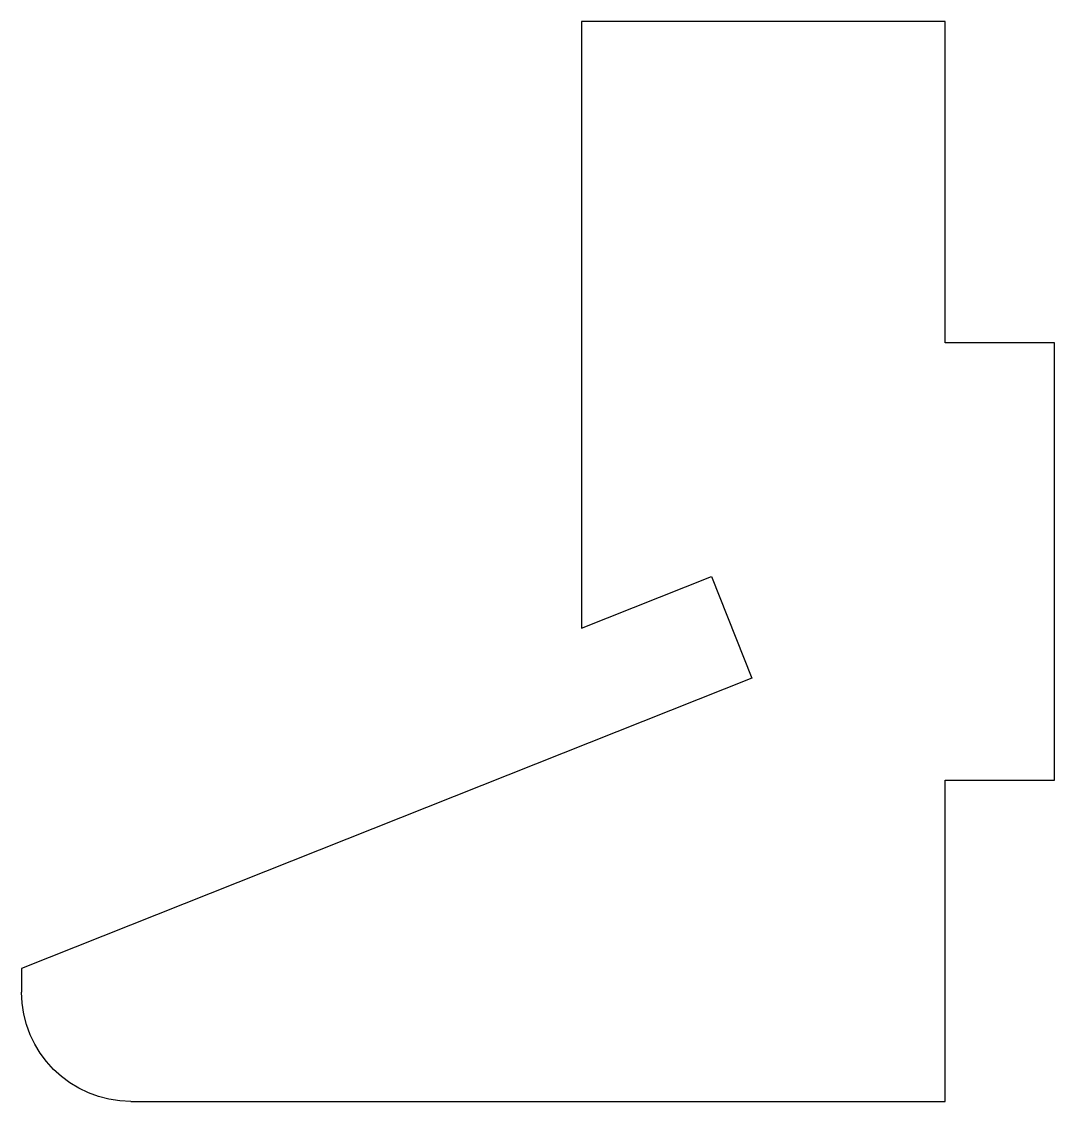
# Model space of a CAD drawing. Header units: millimetres. Extents: x 778.8 to 835.5, y -778.6 to -719.3.
import ezdxf

# ---------------------------------------------------------------- set-up
doc = ezdxf.new("R2010")
doc.units = ezdxf.units.MM

msp = doc.modelspace()

# ---------------------------------------------------------------- linework, layer by layer
at = {"extrusion": (3.82857e-16, 1.22465e-16, -1)}
for p, q in [((809.564, -719.32, -33.255), (809.564, -752.631, -33.255)), ((829.526, -719.32, -33.255), (809.564, -719.32, -33.255)), ((829.526, -736.966, -33.255), (829.526, -719.32, -33.255)), ((835.526, -736.966, -33.255), (829.526, -736.966, -33.255)), ((835.526, -760.966, -33.255), (835.526, -736.966, -33.255)), ((809.564, -752.631, -33.255), (816.703, -749.79, -33.255)), ((816.703, -749.79, -33.255), (818.921, -755.364, -33.255)), ((818.921, -755.364, -33.255), (778.826, -771.32, -33.255)), ((829.526, -760.966, -33.255), (835.526, -760.966, -33.255)), ((829.526, -778.613, -33.255), (829.526, -760.966, -33.255)), ((778.826, -771.32, -33.255), (778.826, -772.613, -33.255)), ((784.826, -778.613, -33.255), (829.526, -778.613, -33.255))]:
    msp.add_line(p, q, dxfattribs=at)
msp.add_arc((-784.826, -772.613, 33.255), 6, 270, 0, dxfattribs=at)

doc.saveas('drawing.dxf')
